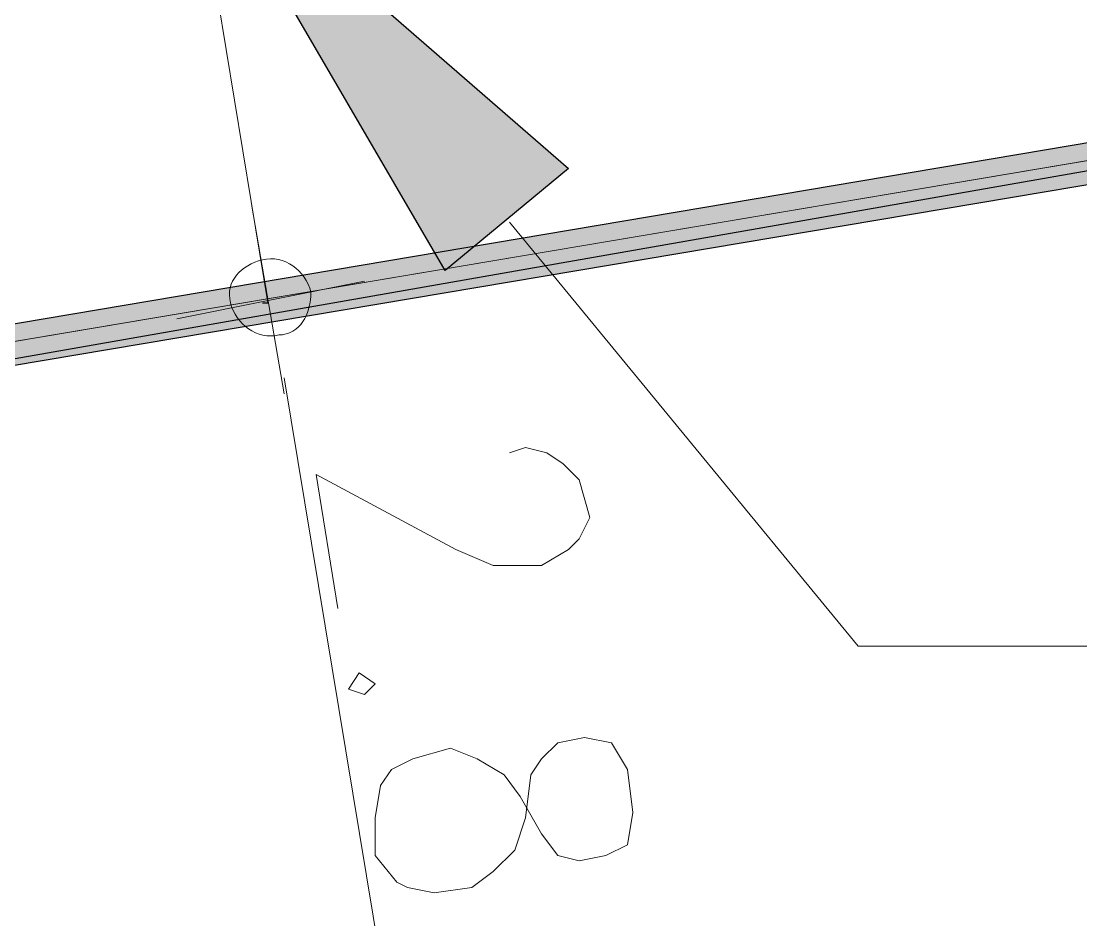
# Model space of a CAD drawing. Header units: millimetres. Extents: x 2928 to 3112, y 1220 to 1280.
# Drawn here: x 2999.249 to 2999.907, y 1261.291 to 1261.849 of the extents above; entities that cross this region are included whole.
import ezdxf

# ---------------------------------------------------------------- set-up
doc = ezdxf.new("R2010")
doc.units = ezdxf.units.MM

msp = doc.modelspace()

# ---------------------------------------------------------------- hatches: boundary and pattern name
at = {"true_color": 0xdd0000}
h = msp.add_hatch(color=12, dxfattribs=at)
h.paths.add_polyline_path([(3002.98886, 1267.45733), (3002.96553, 1267.46066), (3002.68219, 1262.21392)])
h.paths.add_polyline_path([(3002.96553, 1267.46066), (3002.68219, 1262.21392), (3002.65886, 1262.23725)])
h.paths.add_polyline_path([(3002.68219, 1262.21392), (3002.65886, 1262.23725), (2998.68214, 1261.54058)])
h.paths.add_polyline_path([(3002.65886, 1262.23725), (2998.68214, 1261.54058), (2998.7088, 1261.57058)])
h.paths.add_polyline_path([(2998.68214, 1261.54058), (2998.7088, 1261.57058), (2998.98881, 1266.80065)])
h.paths.add_polyline_path([(2998.7088, 1261.57058), (2998.98881, 1266.80065), (2999.01547, 1266.77732)])
h.paths.add_polyline_path([(2998.98881, 1266.80065), (2999.01547, 1266.77732), (3002.97553, 1267.47066)])
h.paths.add_polyline_path([(2999.01547, 1266.77732), (3002.97553, 1267.47066), (3002.97886, 1267.44733)])
at = {"true_color": 0x000007}
msp.add_hatch(color=7, dxfattribs=at).paths.add_polyline_path([(2999.51215, 1261.69391), (2999.35881, 1261.95725), (2999.58882, 1261.75725)])

# ---------------------------------------------------------------- linework, layer by layer
at = {"color": 7, "linetype": 'Continuous', "lineweight": 5, "true_color": 0x000007}
msp.add_lwpolyline([(2999.00214, 1266.79065), (3002.97886, 1267.46066), (3002.66886, 1262.22725), (2998.69547, 1261.55724)], dxfattribs=at)
at = {"color": 12, "linetype": 'Continuous', "lineweight": -2, "true_color": 0xdd0000}
for points in [[(3002.68219, 1262.21392), (3002.65886, 1262.23725), (2998.68214, 1261.54058)], [(3002.65886, 1262.23725), (2998.68214, 1261.54058), (2998.7088, 1261.57058)]]:
    msp.add_lwpolyline(points, close=True, dxfattribs=at)
at = {"color": 252, "linetype": 'Continuous', "lineweight": 5, "true_color": 0x989898}
msp.add_lwpolyline([(2996.73878, 1254.68381), (3002.65553, 1256.53051), (3002.58219, 1260.7139), (3002.66886, 1262.22725), (2998.69547, 1261.55724), (2997.14878, 1261.29724)], close=True, dxfattribs=at)
at = {"color": 8, "linetype": 'Continuous', "lineweight": 5, "true_color": 0x767676}
for points in [[(2999.35548, 1261.95725), (2999.40215, 1261.67391), (2999.40215, 1261.67391)], [(2999.41215, 1261.62725), (2999.48881, 1261.16391), (2999.48881, 1261.16391)]]:
    msp.add_lwpolyline(points, dxfattribs=at)
at = {"color": 7, "linetype": 'Continuous', "lineweight": -2, "true_color": 0x000007}
msp.add_lwpolyline([(2999.51215, 1261.69391), (2999.35881, 1261.95725), (2999.58882, 1261.75725)], close=True, dxfattribs=at)
at = {"color": 252, "linetype": 'Continuous', "lineweight": 5, "true_color": 0x989898}
for points in [[(2999.41215, 1261.61725), (2999.39215, 1261.73391), (2999.39215, 1261.73391)], [(2999.34548, 1261.66391), (2999.46215, 1261.68725), (2999.46215, 1261.68725)]]:
    msp.add_lwpolyline(points, dxfattribs=at)
at = {"color": 7, "linetype": 'Continuous', "lineweight": 9, "true_color": 0x000007}
for points in [[(2999.55215, 1261.72391), (2999.76882, 1261.46058), (3000.07216, 1261.46058)], [(2999.55215, 1261.58058), (2999.56215, 1261.58391), (2999.57548, 1261.58058), (2999.58548, 1261.57391), (2999.59548, 1261.56391), (2999.60215, 1261.54058), (2999.59548, 1261.52724), (2999.58882, 1261.52058), (2999.57215, 1261.51058), (2999.55882, 1261.51058), (2999.54215, 1261.51058), (2999.51882, 1261.52058), (2999.43215, 1261.56724), (2999.44548, 1261.48391)]]:
    msp.add_lwpolyline(points, dxfattribs=at)
at = {"color": 253, "linetype": 'Continuous', "lineweight": -2, "true_color": 0x9a9a9a}
msp.add_lwpolyline([(2999.39881, 1261.67391), (2999.40215, 1261.67391), (2999.40215, 1261.67391)], dxfattribs=at)
at = {"color": 7, "linetype": 'Continuous', "lineweight": 9, "true_color": 0x000007}
for points in [[(2999.46881, 1261.43724), (2999.45881, 1261.44391), (2999.45215, 1261.43391), (2999.46215, 1261.43058)], [(2999.62548, 1261.38391), (2999.61548, 1261.40058), (2999.59882, 1261.40391), (2999.58215, 1261.40058), (2999.57215, 1261.39058), (2999.56548, 1261.38058), (2999.56215, 1261.35391), (2999.55548, 1261.33391), (2999.54215, 1261.32057), (2999.52882, 1261.31057), (2999.50548, 1261.30724), (2999.48881, 1261.31057), (2999.48215, 1261.31391), (2999.46881, 1261.33057), (2999.46881, 1261.35391), (2999.47215, 1261.37391), (2999.47881, 1261.38391), (2999.49215, 1261.39058), (2999.51548, 1261.39724), (2999.53215, 1261.39058), (2999.54882, 1261.38058), (2999.55882, 1261.36724), (2999.57215, 1261.34391), (2999.58215, 1261.33057), (2999.59548, 1261.32724), (2999.61215, 1261.33057), (2999.62548, 1261.33724), (2999.62882, 1261.35724)]]:
    msp.add_lwpolyline(points, close=True, dxfattribs=at)
at = {"color": 252, "linetype": 'Continuous', "lineweight": 5, "true_color": 0x989898}
msp.add_open_spline([(2999.39881, 1261.70058), (2999.38548, 1261.69725), (2999.37548, 1261.68725), (2999.37881, 1261.67391), (2999.37881, 1261.67391), (2999.38215, 1261.66058), (2999.39548, 1261.65058), (2999.40881, 1261.65391), (2999.40881, 1261.65391), (2999.42215, 1261.65391), (2999.42881, 1261.66725), (2999.42881, 1261.68058), (2999.42881, 1261.68058), (2999.42548, 1261.69391), (2999.41215, 1261.70391), (2999.39881, 1261.70058)], degree=3, knots=[0, 0, 0, 0, 0.0625, 0.0625, 0.0625, 0.0625, 0.125, 0.125, 0.125, 0.125, 0.1875, 0.1875, 0.1875, 0.1875, 1, 1, 1, 1], dxfattribs=at)

doc.saveas('drawing.dxf')
